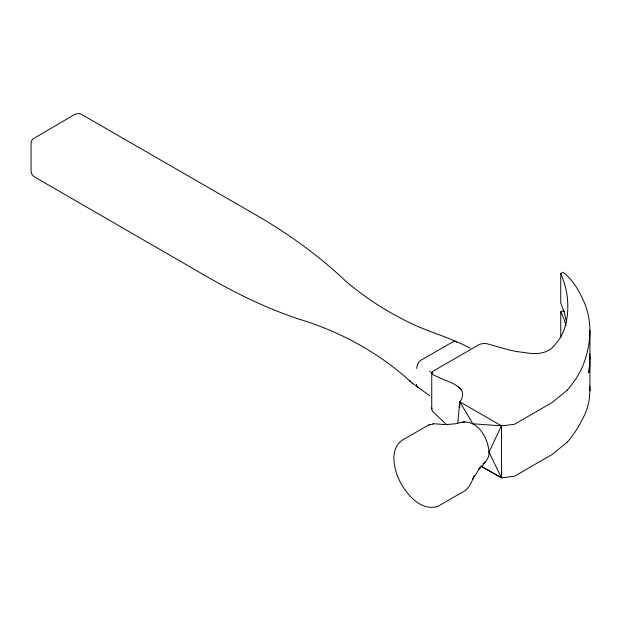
<?xml version="1.0" encoding="UTF-8"?>
<svg xmlns="http://www.w3.org/2000/svg" width="621" height="621" viewBox="0 0 621 621"><rect width="100%" height="100%" fill="white"/><g stroke="black" fill="none" stroke-linecap="round" stroke-linejoin="round"><path stroke-width="0.93" d="M566.616 321.957L564.039 311.641L560.755 303.195L560.755 273.675L562.937 272.153C573.23 279.784 579.68 291.971 584.772 303.576C589.36 315.359 590.944 328.268 589.29 340.813A225.043 142.799 -5.5 0 1 583.096 365.14L581.101 369.72A216.054 124.736 0 0 1 567.493 389.957M589.95 330.45L589.95 359.334L588.809 372.716L589.771 366.072L589.725 357.075M447.089 424.935A72.183 48.919 10.7 0 0 445.389 423.569L432.783 411.498L431.843 409.713L431.905 407.958M589.95 361.593L589.95 390.679L589.29 398.993A224.391 115.296 4.9 0 1 581.109 421.667A216.054 124.736 0 0 1 567.493 441.904M431.742 409.107L431.742 373.213L432.511 371.622A5.636 2.569 -8.7 0 1 434.157 370.582L478.116 345.198A5.636 2.569 -8.7 0 1 479.948 344.228L483.192 343.514L486.484 343.623L503.584 348.358A71.772 32.773 -8.7 0 0 523.286 352.355C532.663 354.001 543.856 354.886 551.611 348.265A82.585 52.405 -5.5 0 0 565.172 326.258C569.938 308.916 568.153 290.03 560.755 273.675M457.755 422.831L459.773 401.779C463.724 397.696 463.724 389.763 458.329 386.891A72.129 32.936 -8.7 0 0 445.389 380.378L433.303 374.898L431.742 373.213M416.489 368.354L417.91 363.603A6.893 3.982 -60 0 1 421.341 360.001L452.631 341.93A6.893 3.974 -60 0 1 456.062 341.581L456.831 342.287M567.485 389.957L552.108 402.555L514.429 424.306L501.481 425.859L488.968 452.104C489.596 459.672 482.928 464.399 478.481 469.414L480.297 467.403L472.628 479.179L474.312 475.903C471.409 482.075 468.987 489.542 462.094 492.375L437.704 506.449C420.96 511.432 406.934 494.766 399.986 481.601C393.621 469.01 388.785 447.617 403.813 439.288L428.56 425.036L434.118 423.747L445.071 424.562L443.262 424.516M567.485 441.904L552.108 454.502L514.429 476.253L501.481 477.813L481.267 466.503M483.216 463.328L485.203 462.133M560.755 337.661L560.755 311.773L562.937 310.733L564.279 311.509M462.49 422.264C477.984 419.943 488.339 438.605 488.968 452.104L501.481 477.813L480.879 465.913M428.987 424.88L429.468 424.764M432.744 423.957L433.21 423.84M464.787 421.69L455.449 423.778L447.05 424.508M501.481 477.813L501.481 425.859L472.853 423.801L459.773 401.779L459.827 407.586M470.081 348.148C449.239 336.892 425.952 331.474 405.039 320.366C383.677 309.646 363.564 296.411 345.416 280.855C316.749 253.733 284.333 230.857 249.968 211.528L80.676 113.922L78.262 113.48L74.854 114.342L32.75 139.081L31.5 141.146L31.05 143.583L31.05 171.155L31.516 173.585L33.72 176.488L202.756 274.218C233.317 292.111 265.237 307.9 298.895 319.109C339.951 331.435 378.461 352.518 410.295 381.317L409.518 380.603L412.491 383.343L429.732 395.724M429.732 371.451L432.131 372.67M459.773 401.779L501.481 425.859M458.329 386.891L461.256 389.445M411.739 382.652L412.491 383.343M560.755 311.773L564.039 319.171L566.057 325.66M416.489 384.267L416.652 385.61L417.91 387.372A6.893 3.982 -60 0 0 418.919 387.675M589.725 386.246L589.95 390.679M589.725 353.978L589.95 359.334"/></g></svg>
